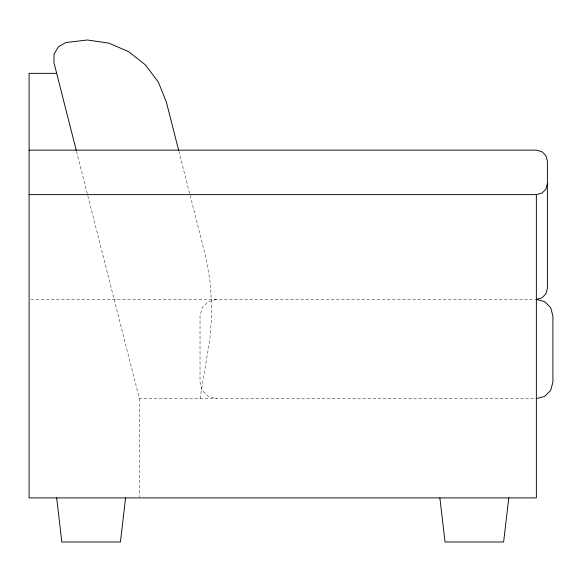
<?xml version="1.0" encoding="UTF-8"?>
<svg xmlns="http://www.w3.org/2000/svg" width="582" height="582" viewBox="0 0 582 582"><rect width="100%" height="100%" fill="white"/><g stroke="black" fill="none" stroke-linecap="round" stroke-linejoin="round"><path stroke-width="0.44" stroke-dasharray="2.91 2.18" d="M200.026 398.641L209.789 339.968L211.812 314.345L210.575 284.904L206.414 259.536L178.943 151.509M216.562 299.395L208.298 301.614L202.238 307.667L200.026 315.939L200.026 382.105L202.238 390.377L208.298 396.429L216.562 398.641M30.919 299.395L536.357 299.395M76.54 151.487L139.374 398.641L536.357 398.641M139.374 398.641L139.374 496.992"/><path stroke-width="0.87" d="M125.588 497.894L120.423 542.002L61.838 542.002L56.665 497.894M508.792 497.894L503.619 542.002L445.041 542.002L439.868 497.894M547.386 183.614L545.909 189.121L541.871 193.159L536.357 194.635L29.1 194.635M536.357 398.641L544.628 396.429L550.681 390.377L552.9 382.105L552.9 315.939L550.681 307.667L544.628 301.614L536.357 299.395L541.871 297.919L545.909 293.881L547.386 288.374L547.386 161.178L545.909 155.663L541.871 151.626L536.357 150.149L29.1 150.149M56.665 73.339L29.1 73.339L29.1 497.894L536.357 497.894L536.357 194.635M178.725 150.629L166.437 102.323L158.435 82.266L145.515 64.973L128.557 51.609L108.718 43.09L87.344 39.998L65.904 42.544L58.44 46.727L54.061 54.09L53.951 62.652L76.337 150.709"/></g></svg>
